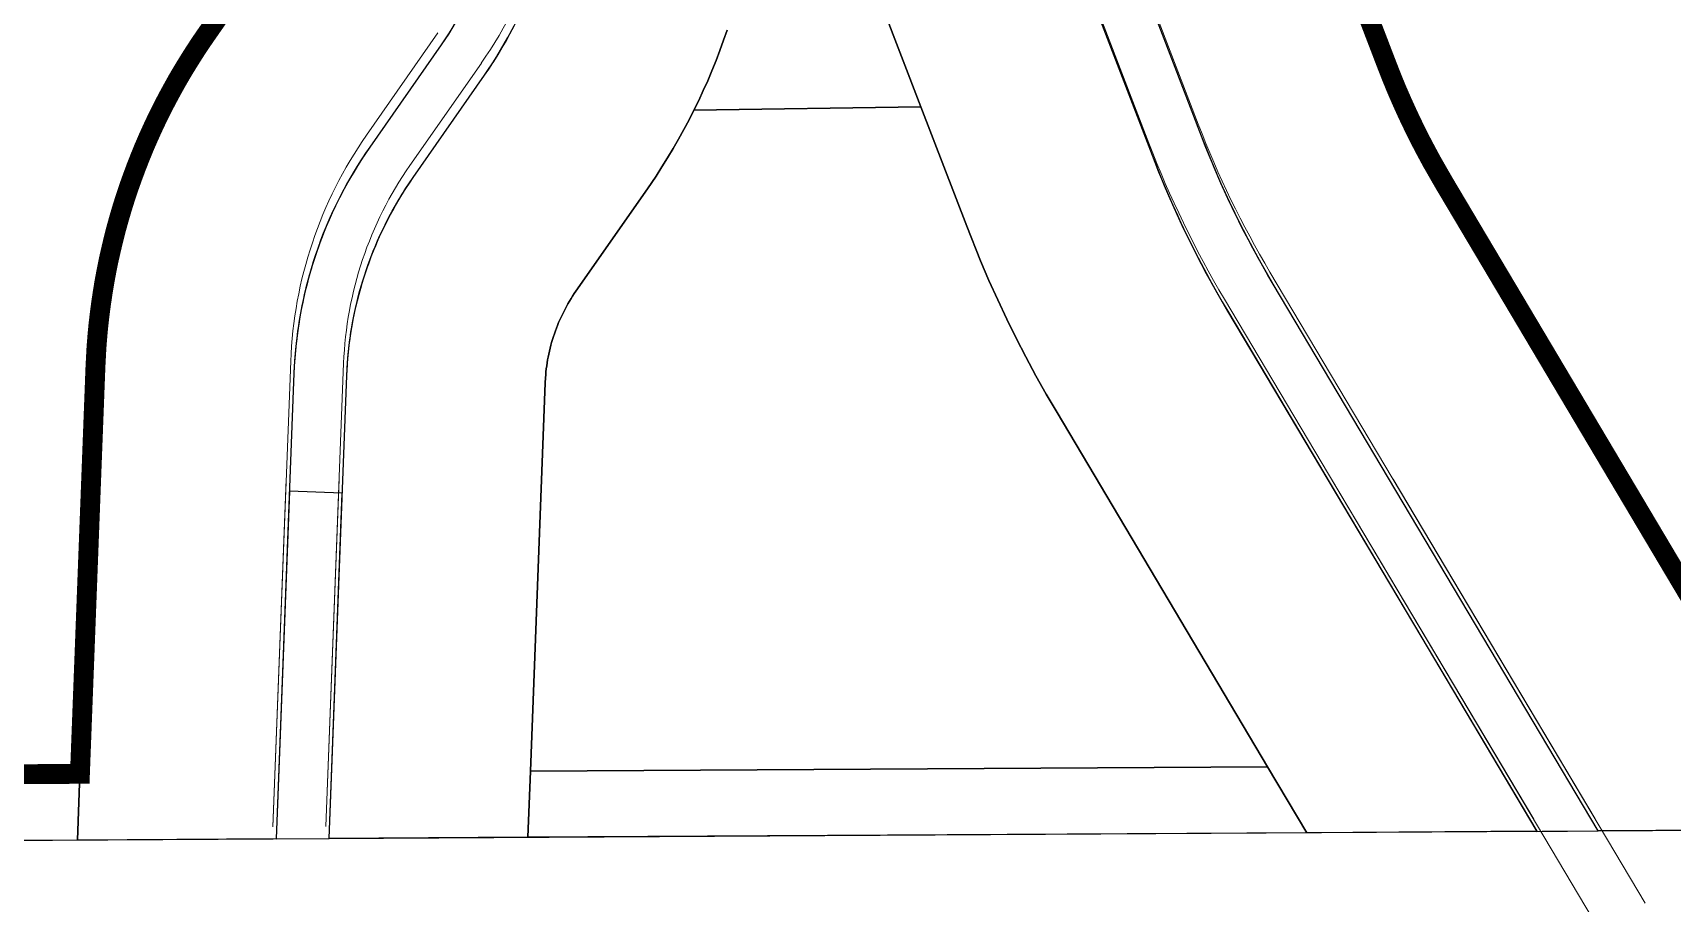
# Model space of a CAD drawing. Header units: inches. Extents: x 14633 to 228805, y -943 to 210487.
# Drawn here: x 217568.5 to 217816.3, y 206899.4 to 207030.9 of the extents above; entities that cross this region are included whole.
import ezdxf

# ---------------------------------------------------------------- set-up
doc = ezdxf.new("R2010")
doc.units = ezdxf.units.IN
doc.header["$LTSCALE"] = 10
doc.header["$MEASUREMENT"] = 0
for name, color, linetype in [('1河流-岸线', 4, 'Continuous'), ('1道路红线', 7, 'Continuous'), ('B-C3', 30, 'Continuous'), ('B-E1', 151, 'Continuous'), ('B-G12', 102, 'Continuous'), ('B-R21', 51, 'Continuous'), ('bo', 1, 'Continuous'), ('Error_Layer', 7, 'Continuous')]:
    doc.layers.add(name, color=color, linetype=linetype)

msp = doc.modelspace()

# ---------------------------------------------------------------- linework, layer by layer
at = {"layer": '1河流-岸线', "color": 8, "lineweight": 5}
for p, q in [((217725.81, 207066.26), (217744.66, 207017.09)), ((217718.34, 207063.39), (217737.19, 207014.23)), ((217629.76, 207030.91), (217618.97, 207015.44)), ((217625.53, 207010.86), (217636.32, 207026.33)), ((217755.49, 206994.76), (217812.19, 206899.39)), ((217748.61, 206990.67), (217805.31, 206895.31)), ((217607.51, 206981.28), (217604.82, 206910.94)), ((217612.82, 206910.98), (217615.5, 206980.97)), ((217606.83, 206963.47), (217604.82, 206910.94)), ((217612.82, 206910.98), (217614.83, 206963.47)), ((217764.78, 206963.47), (217795.34, 206912.07)), ((217774.09, 206963.47), (217804.61, 206912.13))]:
    msp.add_line(p, q, dxfattribs=at)
for centre, radius, start, end in [((217583.82, 207062.94), 64, 325.1059, 0.5158), ((217671.46, 206978.83), 64, 145.1059, 177.8082), ((217880.98, 207069.37), 146, 200.9823, 210.7332), ((217880.98, 207069.37), 154, 200.9823, 210.7332), ((217671.46, 206978.83), 56, 145.1059, 177.8082)]:
    msp.add_arc(centre, radius, start, end, dxfattribs=at)
at = {"layer": '1道路红线', "color": 8}
msp.add_line((217503.65, 206908.51), (218105.36, 206912.11), dxfattribs=at)
at = {"layer": 'B-C3', "color": 8}
msp.add_lwpolyline([(217668.44, 207019.2), (217702.75, 207019.7), (217709.67, 207001.67), (217711.76, 206996.45), (217713.03, 206993.5), (217714.35, 206990.57), (217715.71, 206987.66), (217717.13, 206984.78), (217718.6, 206981.93), (217720.12, 206979.1), (217721.69, 206976.3), (217723.31, 206973.52), (217755.12, 206920.01), (217643.72, 206919.35), (217645.97, 206978), (217646.01, 206978.77), (217646.04, 206979.23), (217646.08, 206979.68), (217646.13, 206980.13), (217646.19, 206980.58), (217646.26, 206981.03), (217646.33, 206981.48), (217646.41, 206981.92), (217646.5, 206982.37), (217646.6, 206982.81), (217646.71, 206983.25), (217646.82, 206983.69), (217646.94, 206984.13), (217647.07, 206984.56), (217647.2, 206985), (217647.35, 206985.43), (217647.5, 206985.86), (217647.66, 206986.28), (217647.82, 206986.7), (217647.99, 206987.12), (217648.17, 206987.54), (217648.36, 206987.95), (217648.56, 206988.36), (217648.76, 206988.77), (217648.97, 206989.17), (217649.18, 206989.57), (217649.41, 206989.97), (217649.63, 206990.36), (217649.87, 206990.75), (217650.11, 206991.13), (217650.36, 206991.51), (217650.62, 206991.88), (217661.41, 207007.35), (217662.71, 207009.26), (217663.6, 207010.64), (217664.47, 207012.03), (217665.31, 207013.44), (217666.13, 207014.86), (217666.93, 207016.29), (217667.7, 207017.74)], close=True, dxfattribs=at)
at = {"layer": 'B-E1', "color": 8}
for points in [[(217718.82, 207061.57), (217737.68, 207012.41, 0.042572), (217749.1, 206988.85), (217795.83, 206910.25), (217805.1, 206910.31), (217755.97, 206992.94, -0.042572), (217745.15, 207015.27), (217726.29, 207064.44, -0.20849)], [(217640.31, 207061.63, -0.155746), (217630.24, 207029.09), (217619.45, 207013.62, 0.143667), (217607.99, 206979.46), (217605.3, 206909.12), (217613.31, 206909.17), (217615.99, 206979.15, -0.143667), (217626.01, 207009.04), (217636.8, 207024.51, 0.155746), (217648.31, 207061.7)]]:
    msp.add_lwpolyline(points, format="xyb", dxfattribs=at)
msp.add_lwpolyline([(217615.31, 206961.35), (217607.31, 206961.65), (217605.3, 206909.12), (217613.31, 206909.17)], close=True, dxfattribs=at)
at = {"layer": 'B-G12', "color": 8}
for points in [[(217754.3, 207075.18), (217773.16, 207026.02), (217773.9, 207024.13), (217774.67, 207022.26), (217775.48, 207020.41), (217776.32, 207018.56), (217777.19, 207016.74), (217778.09, 207014.92), (217779.03, 207013.13), (217779.99, 207011.35), (217781.76, 207008.27), (217833.95, 206920.48)], [(217839.88, 206910.52), (217805.1, 206910.31), (217755.97, 206992.94), (217753.75, 206996.81), (217752.53, 206999.05), (217751.36, 207001.31), (217750.22, 207003.59), (217749.13, 207005.89), (217748.07, 207008.21), (217747.05, 207010.55), (217746.08, 207012.9), (217745.15, 207015.27), (217726.29, 207064.44)], [(217718.82, 207061.58), (217737.68, 207012.41), (217738.66, 207009.91), (217739.69, 207007.43), (217740.76, 207004.96), (217741.87, 207002.51), (217743.03, 207000.09), (217744.23, 206997.68), (217745.47, 206995.3), (217746.75, 206992.94), (217749.09, 206988.85), (217795.83, 206910.26), (217761.05, 206910.05), (217755.12, 206920.01), (217723.31, 206973.52), (217721.69, 206976.3), (217720.12, 206979.1), (217718.6, 206981.93), (217717.13, 206984.78), (217715.71, 206987.66), (217714.35, 206990.57), (217713.03, 206993.5), (217711.76, 206996.45), (217709.67, 207001.67), (217702.75, 207019.7), (217690.81, 207050.83)], [(217690.81, 207050.83), (217702.75, 207019.7), (217668.44, 207019.2), (217669.16, 207020.68), (217669.86, 207022.17), (217670.52, 207023.67), (217671.16, 207025.18), (217671.78, 207026.7), (217672.36, 207028.23), (217672.93, 207029.77), (217673.46, 207031.32)], [(217631.85, 207031.54), (217631.33, 207030.71), (217630.79, 207029.89), (217630.24, 207029.09), (217619.45, 207013.62), (217618.82, 207012.7), (217618.21, 207011.77), (217617.61, 207010.82), (217617.03, 207009.87), (217616.46, 207008.91), (217615.91, 207007.93), (217615.38, 207006.95), (217614.87, 207005.96), (217614.37, 207004.96), (217613.89, 207003.95), (217613.43, 207002.93), (217612.99, 207001.91), (217612.56, 207000.87), (217612.15, 206999.83), (217611.77, 206998.79), (217611.39, 206997.73), (217611.04, 206996.67), (217610.71, 206995.61), (217610.39, 206994.54), (217610.1, 206993.46), (217609.82, 206992.38), (217609.56, 206991.29), (217609.32, 206990.2), (217609.1, 206989.1), (217608.9, 206988.01), (217608.72, 206986.9), (217608.55, 206985.8), (217608.41, 206984.69), (217608.28, 206983.58), (217608.18, 206982.47), (217608.09, 206981.35), (217607.99, 206979.46), (217605.3, 206909.12), (217575.27, 206908.94), (217575.66, 206918.94), (217578.01, 206980.6), (217578.16, 206983.39), (217578.29, 206985.03), (217578.44, 206986.66), (217578.63, 206988.29), (217578.84, 206989.92), (217579.08, 206991.54), (217579.34, 206993.16), (217579.64, 206994.77), (217579.96, 206996.38), (217580.32, 206997.98), (217580.7, 206999.58), (217581.1, 207001.17), (217581.54, 207002.75), (217582, 207004.32), (217582.49, 207005.89), (217583.01, 207007.45), (217583.56, 207008.99), (217584.13, 207010.53), (217584.73, 207012.06), (217585.35, 207013.58), (217586, 207015.08), (217586.68, 207016.58), (217587.38, 207018.06), (217588.11, 207019.53), (217588.87, 207020.99), (217589.65, 207022.43), (217590.45, 207023.86), (217591.28, 207025.27), (217592.14, 207026.67), (217593.02, 207028.06), (217593.92, 207029.43), (217594.85, 207030.78), (217605.63, 207046.25)], [(217673.46, 207031.32), (217672.93, 207029.77), (217672.36, 207028.23), (217671.78, 207026.7), (217671.16, 207025.18), (217670.52, 207023.67), (217669.86, 207022.17), (217669.16, 207020.68), (217668.44, 207019.2), (217667.7, 207017.74), (217666.93, 207016.29), (217666.13, 207014.86), (217665.31, 207013.44), (217664.47, 207012.03), (217663.6, 207010.64), (217662.71, 207009.26), (217661.41, 207007.35), (217650.62, 206991.88), (217650.36, 206991.51), (217650.11, 206991.13), (217649.87, 206990.75), (217649.63, 206990.36), (217649.41, 206989.97), (217649.18, 206989.57), (217648.97, 206989.17), (217648.76, 206988.77), (217648.56, 206988.36), (217648.36, 206987.95), (217648.17, 206987.54), (217647.99, 206987.12), (217647.82, 206986.7), (217647.66, 206986.28), (217647.5, 206985.86), (217647.35, 206985.43), (217647.2, 206985), (217647.07, 206984.56), (217646.94, 206984.13), (217646.82, 206983.69), (217646.71, 206983.25), (217646.6, 206982.81), (217646.5, 206982.37), (217646.41, 206981.92), (217646.33, 206981.48), (217646.26, 206981.03), (217646.19, 206980.58), (217646.13, 206980.13), (217646.08, 206979.68), (217646.04, 206979.23), (217646.01, 206978.77), (217645.97, 206978), (217643.72, 206919.35), (217643.34, 206909.35), (217613.31, 206909.17), (217615.99, 206979.15), (217616.08, 206980.81), (217616.15, 206981.79), (217616.24, 206982.76), (217616.35, 206983.73), (217616.48, 206984.7), (217616.62, 206985.67), (217616.78, 206986.63), (217616.96, 206987.59), (217617.15, 206988.55), (217617.36, 206989.5), (217617.58, 206990.46), (217617.83, 206991.4), (217618.09, 206992.34), (217618.36, 206993.28), (217618.65, 206994.21), (217618.96, 206995.14), (217619.29, 206996.06), (217619.63, 206996.98), (217619.98, 206997.89), (217620.36, 206998.79), (217620.75, 206999.69), (217621.15, 207000.58), (217621.57, 207001.46), (217622, 207002.34), (217622.45, 207003.21), (217622.92, 207004.07), (217623.4, 207004.92), (217623.89, 207005.76), (217624.4, 207006.6), (217624.92, 207007.42), (217625.46, 207008.24), (217626.01, 207009.04), (217636.8, 207024.51), (217637.43, 207025.43), (217638.05, 207026.37), (217638.65, 207027.31), (217639.23, 207028.26), (217639.79, 207029.23), (217640.34, 207030.2), (217640.87, 207031.18)], [(217505.24, 206918.52), (217575.66, 206918.94), (217575.27, 206908.94), (217503.65, 206908.51)]]:
    msp.add_lwpolyline(points, dxfattribs=at)
msp.add_lwpolyline([(217643.72, 206919.35), (217755.12, 206920.01), (217761.05, 206910.05), (217643.34, 206909.35)], close=True, dxfattribs=at)
at = {"layer": 'B-R21', "color": 8}
for points in [[(217833.95, 206920.48), (217781.76, 207008.27), (217779.99, 207011.35), (217779.03, 207013.13), (217778.09, 207014.92), (217777.19, 207016.74), (217776.32, 207018.56), (217775.48, 207020.41), (217774.67, 207022.26), (217773.9, 207024.13), (217773.16, 207026.02), (217754.3, 207075.18)], [(217605.63, 207046.25), (217594.85, 207030.78), (217593.92, 207029.43), (217593.02, 207028.06), (217592.14, 207026.67), (217591.28, 207025.27), (217590.45, 207023.86), (217589.65, 207022.43), (217588.87, 207020.99), (217588.11, 207019.53), (217587.38, 207018.06), (217586.68, 207016.58), (217586, 207015.08), (217585.35, 207013.58), (217584.73, 207012.06), (217584.13, 207010.53), (217583.56, 207008.99), (217583.01, 207007.45), (217582.49, 207005.89), (217582, 207004.32), (217581.54, 207002.75), (217581.1, 207001.17), (217580.7, 206999.58), (217580.32, 206997.98), (217579.96, 206996.38), (217579.64, 206994.77), (217579.34, 206993.16), (217579.08, 206991.54), (217578.84, 206989.92), (217578.63, 206988.29), (217578.44, 206986.66), (217578.29, 206985.03), (217578.16, 206983.39), (217578.01, 206980.6), (217575.66, 206918.94), (217505.24, 206918.52)]]:
    msp.add_lwpolyline(points, dxfattribs=at)
at = {"layer": 'bo', "color": 8, "const_width": 3, "flags": 128}
for points in [[(217833.95, 206920.48), (217781.76, 207008.27), (217781.76, 207008.27), (217779.99, 207011.35), (217779.99, 207011.35), (217779.03, 207013.13), (217779.03, 207013.13), (217778.09, 207014.92), (217778.09, 207014.92), (217777.19, 207016.74), (217777.19, 207016.74), (217776.32, 207018.56), (217776.32, 207018.56), (217775.48, 207020.41), (217775.48, 207020.41), (217774.67, 207022.26), (217774.67, 207022.26), (217773.9, 207024.13), (217773.9, 207024.13), (217773.16, 207026.02), (217773.16, 207026.02), (217754.3, 207075.18)], [(217605.63, 207046.25), (217594.85, 207030.78), (217594.85, 207030.78), (217593.92, 207029.43), (217593.92, 207029.43), (217593.02, 207028.06), (217593.02, 207028.06), (217592.14, 207026.67), (217592.14, 207026.67), (217591.28, 207025.27), (217591.28, 207025.27), (217590.45, 207023.86), (217590.45, 207023.86), (217589.65, 207022.43), (217589.65, 207022.43), (217588.87, 207020.99), (217588.87, 207020.99), (217588.11, 207019.53), (217588.11, 207019.53), (217587.38, 207018.06), (217587.38, 207018.06), (217586.68, 207016.58), (217586.68, 207016.58), (217586, 207015.08), (217586, 207015.08), (217585.35, 207013.58), (217585.35, 207013.58), (217584.73, 207012.06), (217584.73, 207012.06), (217584.13, 207010.53), (217584.13, 207010.53), (217583.56, 207008.99), (217583.56, 207008.99), (217583.01, 207007.45), (217583.01, 207007.45), (217582.49, 207005.89), (217582.49, 207005.89), (217582, 207004.32), (217582, 207004.32), (217581.54, 207002.75), (217581.54, 207002.75), (217581.1, 207001.17), (217581.1, 207001.17), (217580.7, 206999.58), (217580.7, 206999.58), (217580.32, 206997.98), (217580.32, 206997.98), (217579.96, 206996.38), (217579.96, 206996.38), (217579.64, 206994.77), (217579.64, 206994.77), (217579.34, 206993.16), (217579.34, 206993.16), (217579.08, 206991.54), (217579.08, 206991.54), (217578.84, 206989.92), (217578.84, 206989.92), (217578.63, 206988.29), (217578.63, 206988.29), (217578.44, 206986.66), (217578.44, 206986.66), (217578.29, 206985.03), (217578.29, 206985.03), (217578.16, 206983.39), (217578.16, 206983.39), (217578.01, 206980.6), (217578.01, 206980.6), (217575.66, 206918.94), (217575.66, 206918.94), (217505.24, 206918.52)]]:
    msp.add_lwpolyline(points, dxfattribs=at)
at = {"layer": 'Error_Layer', "color": 8}
for points in [[(217833.95, 206920.48), (217781.76, 207008.27), (217779.99, 207011.35), (217779.03, 207013.13), (217778.09, 207014.92), (217777.19, 207016.74), (217776.32, 207018.56), (217775.48, 207020.41), (217774.67, 207022.26), (217773.9, 207024.13), (217773.16, 207026.02), (217754.3, 207075.18)], [(217754.3, 207075.18), (217773.16, 207026.02), (217773.9, 207024.13), (217774.67, 207022.26), (217775.48, 207020.41), (217776.32, 207018.56), (217777.19, 207016.74), (217778.09, 207014.92), (217779.03, 207013.13), (217779.99, 207011.35), (217781.76, 207008.27), (217833.95, 206920.48)], [(217839.88, 206910.52), (217805.1, 206910.31), (217755.97, 206992.94), (217753.75, 206996.81), (217752.53, 206999.05), (217751.36, 207001.31), (217750.22, 207003.59), (217749.13, 207005.89), (217748.07, 207008.21), (217747.05, 207010.55), (217746.08, 207012.9), (217745.15, 207015.27), (217726.29, 207064.44)], [(217718.82, 207061.58), (217737.68, 207012.41), (217738.66, 207009.91), (217739.69, 207007.43), (217740.76, 207004.96), (217741.87, 207002.51), (217743.03, 207000.09), (217744.23, 206997.68), (217745.47, 206995.3), (217746.75, 206992.94), (217749.09, 206988.85), (217795.83, 206910.26), (217761.05, 206910.05), (217755.12, 206920.01), (217723.31, 206973.52), (217721.69, 206976.3), (217720.12, 206979.1), (217718.6, 206981.93), (217717.13, 206984.78), (217715.71, 206987.66), (217714.35, 206990.57), (217713.03, 206993.5), (217711.76, 206996.45), (217709.67, 207001.67), (217702.75, 207019.7), (217690.81, 207050.83)], [(217690.81, 207050.83), (217702.75, 207019.7), (217668.44, 207019.2), (217669.16, 207020.68), (217669.86, 207022.17), (217670.52, 207023.67), (217671.16, 207025.18), (217671.78, 207026.7), (217672.36, 207028.23), (217672.93, 207029.77), (217673.46, 207031.32)], [(217605.63, 207046.25), (217594.85, 207030.78), (217593.92, 207029.43), (217593.02, 207028.06), (217592.14, 207026.67), (217591.28, 207025.27), (217590.45, 207023.86), (217589.65, 207022.43), (217588.87, 207020.99), (217588.11, 207019.53), (217587.38, 207018.06), (217586.68, 207016.58), (217586, 207015.08), (217585.35, 207013.58), (217584.73, 207012.06), (217584.13, 207010.53), (217583.56, 207008.99), (217583.01, 207007.45), (217582.49, 207005.89), (217582, 207004.32), (217581.54, 207002.75), (217581.1, 207001.17), (217580.7, 206999.58), (217580.32, 206997.98), (217579.96, 206996.38), (217579.64, 206994.77), (217579.34, 206993.16), (217579.08, 206991.54), (217578.84, 206989.92), (217578.63, 206988.29), (217578.44, 206986.66), (217578.29, 206985.03), (217578.16, 206983.39), (217578.01, 206980.6), (217575.66, 206918.94), (217505.24, 206918.52)], [(217631.85, 207031.54), (217631.33, 207030.71), (217630.79, 207029.89), (217630.24, 207029.09), (217619.45, 207013.62), (217618.82, 207012.7), (217618.21, 207011.77), (217617.61, 207010.82), (217617.03, 207009.87), (217616.46, 207008.91), (217615.91, 207007.93), (217615.38, 207006.95), (217614.87, 207005.96), (217614.37, 207004.96), (217613.89, 207003.95), (217613.43, 207002.93), (217612.99, 207001.91), (217612.56, 207000.87), (217612.15, 206999.83), (217611.77, 206998.79), (217611.39, 206997.73), (217611.04, 206996.67), (217610.71, 206995.61), (217610.39, 206994.54), (217610.1, 206993.46), (217609.82, 206992.38), (217609.56, 206991.29), (217609.32, 206990.2), (217609.1, 206989.1), (217608.9, 206988.01), (217608.72, 206986.9), (217608.55, 206985.8), (217608.41, 206984.69), (217608.28, 206983.58), (217608.18, 206982.47), (217608.09, 206981.35), (217607.99, 206979.46), (217605.3, 206909.12), (217575.27, 206908.94), (217575.66, 206918.94), (217578.01, 206980.6), (217578.16, 206983.39), (217578.29, 206985.03), (217578.44, 206986.66), (217578.63, 206988.29), (217578.84, 206989.92), (217579.08, 206991.54), (217579.34, 206993.16), (217579.64, 206994.77), (217579.96, 206996.38), (217580.32, 206997.98), (217580.7, 206999.58), (217581.1, 207001.17), (217581.54, 207002.75), (217582, 207004.32), (217582.49, 207005.89), (217583.01, 207007.45), (217583.56, 207008.99), (217584.13, 207010.53), (217584.73, 207012.06), (217585.35, 207013.58), (217586, 207015.08), (217586.68, 207016.58), (217587.38, 207018.06), (217588.11, 207019.53), (217588.87, 207020.99), (217589.65, 207022.43), (217590.45, 207023.86), (217591.28, 207025.27), (217592.14, 207026.67), (217593.02, 207028.06), (217593.92, 207029.43), (217594.85, 207030.78), (217605.63, 207046.25)], [(217673.46, 207031.32), (217672.93, 207029.77), (217672.36, 207028.23), (217671.78, 207026.7), (217671.16, 207025.18), (217670.52, 207023.67), (217669.86, 207022.17), (217669.16, 207020.68), (217668.44, 207019.2), (217667.7, 207017.74), (217666.93, 207016.29), (217666.13, 207014.86), (217665.31, 207013.44), (217664.47, 207012.03), (217663.6, 207010.64), (217662.71, 207009.26), (217661.41, 207007.35), (217650.62, 206991.88), (217650.36, 206991.51), (217650.11, 206991.13), (217649.87, 206990.75), (217649.63, 206990.36), (217649.41, 206989.97), (217649.18, 206989.57), (217648.97, 206989.17), (217648.76, 206988.77), (217648.56, 206988.36), (217648.36, 206987.95), (217648.17, 206987.54), (217647.99, 206987.12), (217647.82, 206986.7), (217647.66, 206986.28), (217647.5, 206985.86), (217647.35, 206985.43), (217647.2, 206985), (217647.07, 206984.56), (217646.94, 206984.13), (217646.82, 206983.69), (217646.71, 206983.25), (217646.6, 206982.81), (217646.5, 206982.37), (217646.41, 206981.92), (217646.33, 206981.48), (217646.26, 206981.03), (217646.19, 206980.58), (217646.13, 206980.13), (217646.08, 206979.68), (217646.04, 206979.23), (217646.01, 206978.77), (217645.97, 206978), (217643.72, 206919.35), (217643.34, 206909.35), (217613.31, 206909.17), (217615.99, 206979.15), (217616.08, 206980.81), (217616.15, 206981.79), (217616.24, 206982.76), (217616.35, 206983.73), (217616.48, 206984.7), (217616.62, 206985.67), (217616.78, 206986.63), (217616.96, 206987.59), (217617.15, 206988.55), (217617.36, 206989.5), (217617.58, 206990.46), (217617.83, 206991.4), (217618.09, 206992.34), (217618.36, 206993.28), (217618.65, 206994.21), (217618.96, 206995.14), (217619.29, 206996.06), (217619.63, 206996.98), (217619.98, 206997.89), (217620.36, 206998.79), (217620.75, 206999.69), (217621.15, 207000.58), (217621.57, 207001.46), (217622, 207002.34), (217622.45, 207003.21), (217622.92, 207004.07), (217623.4, 207004.92), (217623.89, 207005.76), (217624.4, 207006.6), (217624.92, 207007.42), (217625.46, 207008.24), (217626.01, 207009.04), (217636.8, 207024.51), (217637.43, 207025.43), (217638.05, 207026.37), (217638.65, 207027.31), (217639.23, 207028.26), (217639.79, 207029.23), (217640.34, 207030.2), (217640.87, 207031.18)], [(217505.24, 206918.52), (217575.66, 206918.94), (217575.27, 206908.94), (217503.65, 206908.51)]]:
    msp.add_lwpolyline(points, dxfattribs=at)
for points in [[(217718.82, 207061.57), (217737.68, 207012.41, 0.042572), (217749.1, 206988.85), (217795.83, 206910.25), (217805.1, 206910.31), (217755.97, 206992.94, -0.042572), (217745.15, 207015.27), (217726.29, 207064.44, -0.20849)], [(217640.31, 207061.63, -0.155746), (217630.24, 207029.09), (217619.45, 207013.62, 0.143667), (217607.99, 206979.46), (217605.3, 206909.12), (217613.31, 206909.17), (217615.99, 206979.15, -0.143667), (217626.01, 207009.04), (217636.8, 207024.51, 0.155746), (217648.31, 207061.7)]]:
    msp.add_lwpolyline(points, format="xyb", dxfattribs=at)
for points in [[(217668.44, 207019.2), (217702.75, 207019.7), (217709.67, 207001.67), (217711.76, 206996.45), (217713.03, 206993.5), (217714.35, 206990.57), (217715.71, 206987.66), (217717.13, 206984.78), (217718.6, 206981.93), (217720.12, 206979.1), (217721.69, 206976.3), (217723.31, 206973.52), (217755.12, 206920.01), (217643.72, 206919.35), (217645.97, 206978), (217646.01, 206978.77), (217646.04, 206979.23), (217646.08, 206979.68), (217646.13, 206980.13), (217646.19, 206980.58), (217646.26, 206981.03), (217646.33, 206981.48), (217646.41, 206981.92), (217646.5, 206982.37), (217646.6, 206982.81), (217646.71, 206983.25), (217646.82, 206983.69), (217646.94, 206984.13), (217647.07, 206984.56), (217647.2, 206985), (217647.35, 206985.43), (217647.5, 206985.86), (217647.66, 206986.28), (217647.82, 206986.7), (217647.99, 206987.12), (217648.17, 206987.54), (217648.36, 206987.95), (217648.56, 206988.36), (217648.76, 206988.77), (217648.97, 206989.17), (217649.18, 206989.57), (217649.41, 206989.97), (217649.63, 206990.36), (217649.87, 206990.75), (217650.11, 206991.13), (217650.36, 206991.51), (217650.62, 206991.88), (217661.41, 207007.35), (217662.71, 207009.26), (217663.6, 207010.64), (217664.47, 207012.03), (217665.31, 207013.44), (217666.13, 207014.86), (217666.93, 207016.29), (217667.7, 207017.74)], [(217615.31, 206961.35), (217607.31, 206961.65), (217605.3, 206909.12), (217613.31, 206909.17)], [(217643.72, 206919.35), (217755.12, 206920.01), (217761.05, 206910.05), (217643.34, 206909.35)]]:
    msp.add_lwpolyline(points, close=True, dxfattribs=at)

doc.saveas('drawing.dxf')
